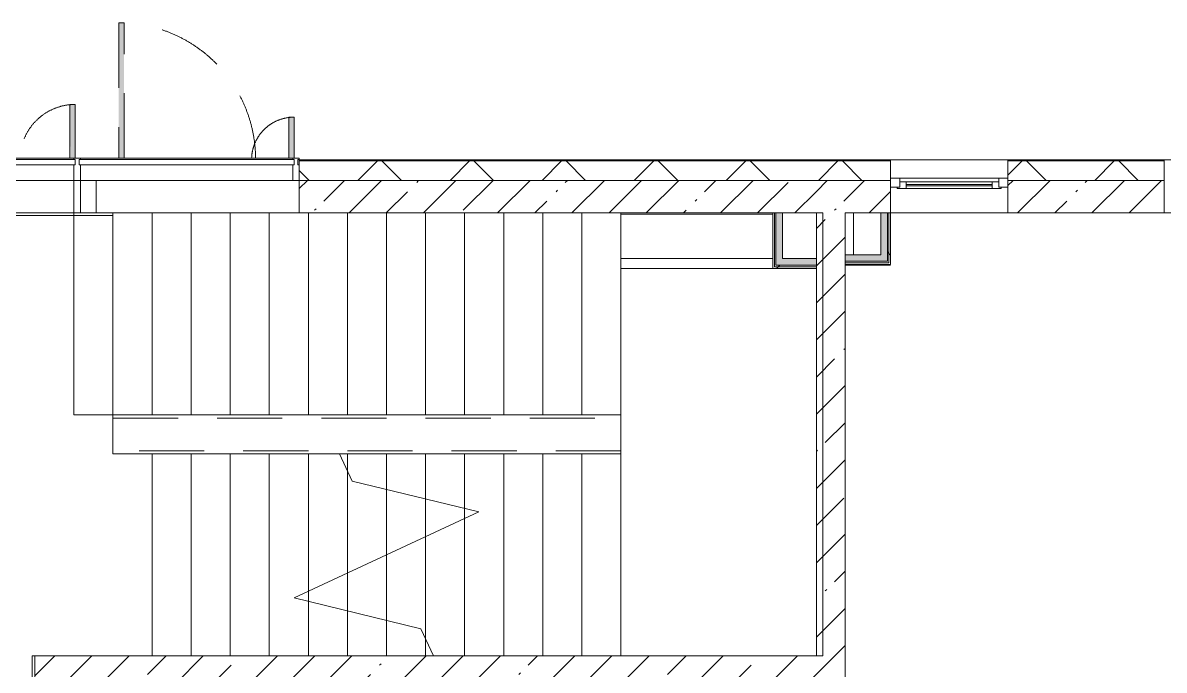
# Model space of a CAD drawing. Header units: millimetres. Extents: x 35157 to 232994, y -8553 to 29000.
# Drawn here: x 200472 to 209234, y 17640 to 22610 of the extents above; entities that cross this region are included whole.
import ezdxf

# ---------------------------------------------------------------- set-up
doc = ezdxf.new("R2010")
doc.units = ezdxf.units.MM
doc.linetypes.add('200_ШТРИХ__ш1_п0_6_', pattern=[800, 500, -300])
for name, color, linetype, lineweight in [('A-DETL-MBND-1', 7, '200_ШТРИХ__ш1_п0_6_', 9), ('A-GLAZ-2', 7, 'Continuous', 5), ('A-GLAZ-CWMG-2', 7, 'Continuous', 5), ('A-WALL', 7, 'Continuous', 9), ('A-WALL-9', 7, 'Continuous', 5), ('I-WALL-23', 7, 'Continuous', 5), ('S-STRS-3', 7, 'Continuous', 5), ('S-STRS-MBND-2', 7, 'Continuous', 5)]:
    doc.layers.add(name, color=color, linetype=linetype, lineweight=lineweight)
for name, color, linetype, lineweight, true_color in [('A-FLOR-1', 7, 'Continuous', 5, 0xaaaaaa), ('I-WALL-21', 7, 'Continuous', 5, 0xe7e7e7), ('I-WALL-22', 7, 'Continuous', 9, 0xe7e7e7)]:
    doc.layers.add(name, color=color, linetype=linetype, lineweight=lineweight, true_color=true_color)
pattern_1 = [(45, (105984, 0), (-285.1231, 285.1231), []), (45, (106269.13, 0), (-285.1231, 285.1231), [504.031, -100.806, 16.764, -84.042])]
pattern_2 = [(45, (105984, 0), (-530.33, 530.33), []), (135, (105984, 0), (-530.33, -530.33), [])]

# ---------------------------------------------------------------- blocks, each defined once
blk = doc.blocks.new('120_Окно_СКБ_1Ст - 120_Окно_СКБ_1Ст 900х2500_h_ с форточкой-22877787-2_4_2_птичка')
at = {"layer": 'A-GLAZ-2'}
for p, q in [((-450, -127), (-450, -57)), ((-450, -57), (-380, -57)), ((450, -57), (-450, -57)), ((-380, -57), (-380, -127)), ((380, -87), (-380, -87)), ((-380, -87), (-380, -127)), ((-330, -137), (-330, -87)), ((330, -137), (330, -87)), ((380, -127), (380, -57)), ((380, -57), (450, -57)), ((380, -127), (380, -87)), ((450, -57), (450, -127)), ((-380, -127), (-450, -127)), ((-450, -127), (-400, -127)), ((-380, -127), (-400, -127)), ((-400, -127), (-400, -137)), ((-400, -137), (400, -137)), ((400, -137), (-400, -137)), ((-330, -107), (330, -107)), ((330, -117), (-330, -117)), ((450, -127), (380, -127)), ((400, -127), (380, -127)), ((400, -127), (450, -127)), ((400, -137), (400, -127))]:
    blk.add_line(p, q, dxfattribs=at)
blk = doc.blocks.new('DRS_ДПУ_распашная__2Ст_Прямоугольная1 - ВН-4_ Нр_ДО_1500х2200 глухая-26741401-2_4_2_птичка')
at = {"layer": 'A-DETL-MBND-1'}
h = blk.add_hatch(color=256, dxfattribs=at)
h.paths.add_polyline_path([(-760, 10), (-730, 10), (-730, 1050), (-770, 1050), (-770, 10)])
h.paths.add_polyline_path([(-760, 0), (-760, 10), (-770, 0)])
h = blk.add_hatch(color=256, dxfattribs=at)
h.paths.add_polyline_path([(760, 0), (770, 0), (760, 10)])
h.paths.add_polyline_path([(770, 10), (770, 423.1), (730, 423.1), (735.1, 10), (760, 10)])
for p, q in [((-770, 1050), (-770, 10)), ((-730, 1050), (-770, 1050)), ((-730, 10), (-730, 1050)), ((770, 423.1), (730, 423.1)), ((730, 423.1), (730, 10)), ((770, 10), (770, 423.1))]:
    blk.add_line(p, q, dxfattribs=at)
for centre, radius, start, end in [((-770, 0), 1050, 0.55196, 90), ((770, 0), 423.1, 90, 178.61029)]:
    blk.add_arc(centre, radius, start, end, dxfattribs=at)
blk = doc.blocks.new('Прямоугольный импост - Импост структурный с накладкой - 170мм-23713241-2_4_2_птичка')
at = {"layer": 'A-DETL-MBND-1'}
for p, q in [((-10, 0), (0, 0)), ((0, 0), (0, -10))]:
    blk.add_line(p, q, dxfattribs=at)
blk = doc.blocks.new('DRS_ДПУ_распашная__2Ст_Прямоугольная1 - ВН-4_ Нр_ДО_1500х2200 глухая-26857260-2_4_2_птичка')
at = {"layer": 'A-DETL-MBND-1'}
blk.add_hatch(color=256, dxfattribs=at).paths.add_polyline_path([(-662.5, 10), (-632.5, 10), (-632.5, 1050), (-672.5, 1050), (-672.5, 10)])
h = blk.add_hatch(color=256, dxfattribs=at)
h.paths.add_polyline_path([(662.5, 0), (672.5, 0), (662.5, 10)])
h.paths.add_polyline_path([(662.5, 10), (672.5, 10), (672.5, 325.6), (632.5, 325.6), (632.5, 10)])
for p, q in [((-672.5, 1050), (-672.5, 10)), ((-632.5, 1050), (-672.5, 1050)), ((-632.5, 10), (-632.5, 1050)), ((672.5, 325.6), (632.5, 325.6)), ((632.5, 325.6), (632.5, 10)), ((672.5, 10), (672.5, 325.6))]:
    blk.add_line(p, q, dxfattribs=at)
for centre, radius, start, end in [((-672.5, 0), 1050, 0.55196, 90), ((672.5, 0), 325.6, 90, 178.15712)]:
    blk.add_arc(centre, radius, start, end, dxfattribs=at)
blk = doc.blocks.new('PNS_Панель прямоугольная1 - Нр_Стекло - 40мм-22959730-2_4_2_птичка')
at = {"layer": 'A-GLAZ-2'}
for p, q in [((-770, 0), (770, 0)), ((770, 0), (-770, 0)), ((-760, -40), (760, -40))]:
    blk.add_line(p, q, dxfattribs=at)
blk = doc.blocks.new('PNS_Панель прямоугольная1 - Нр_Стекло - 40мм-23689183-2_4_2_птичка')
at = {"layer": 'A-GLAZ-2'}
for p, q in [((-825, 0), (825, 0)), ((825, 0), (-825, 0)), ((-815, -40), (815, -40))]:
    blk.add_line(p, q, dxfattribs=at)
blk = doc.blocks.new('Прямоугольный импост - Импост структурный с накладкой - 170мм-22874516-2_4_2_птичка')
at = {"layer": 'A-GLAZ-CWMG-2'}
for p, q in [((-50, 40), (-50, 160)), ((-50, 160), (0, 160)), ((0, 160), (0, 40)), ((-40, 40), (-50, 40)), ((-50, -10), (-50, 0)), ((-50, 0), (-40, 0)), ((-40, 0), (-40, 40)), ((-10, 40), (-10, 0)), ((0, 40), (-10, 40)), ((-10, 0), (0, 0)), ((0, 0), (0, -10)), ((0, -10), (-50, -10))]:
    blk.add_line(p, q, dxfattribs=at)
blk = doc.blocks.new('Прямоугольный импост - Импост структурный с накладкой - 170мм-22855553-2_4_2_птичка')
at = {"layer": 'A-GLAZ-CWMG-2'}
for p, q in [((93360, 21560), (93360, 21570)), ((93360, 21570), (94880, 21570)), ((94880, 21570), (94880, 21560)), ((93360, 21400), (94880, 21400))]:
    blk.add_line(p, q, dxfattribs=at)
blk = doc.blocks.new('Прямоугольный импост - Импост структурный с накладкой - 170мм-23689142-2_4_2_птичка')
at = {"layer": 'A-GLAZ-CWMG-2'}
for p, q in [((94930, 21560), (94930, 21570)), ((94930, 21570), (96560, 21570)), ((96560, 21570), (96560, 21560)), ((94930, 21400), (96560, 21400))]:
    blk.add_line(p, q, dxfattribs=at)
blk = doc.blocks.new('Прямоугольный импост - Импост структурный с накладкой - 170мм-22874498-2_4_2_птичка')
at = {"layer": 'A-GLAZ-CWMG-2'}
for p, q in [((-25, 40), (-25, 160)), ((-25, 160), (25, 160)), ((25, 160), (25, 40)), ((-15, 40), (-25, 40)), ((-25, -10), (-25, 0)), ((-25, 0), (-15, 0)), ((-15, 0), (-15, 40)), ((15, 40), (15, 0)), ((25, 40), (15, 40)), ((15, 0), (25, 0)), ((25, 0), (25, -10)), ((25, -10), (-25, -10))]:
    blk.add_line(p, q, dxfattribs=at)
blk = doc.blocks.new('Зашивка приборов отопления31 - Зашивка приборов отопления-33324104-2_4_2_птичка')
at = {"layer": 'A-WALL-9'}
for p, q in [((126595, 120), (125430, 120)), ((126595, 45), (126595, 120)), ((126595, 45), (125430, 45)), ((125430, 45), (126595, 45)), ((126595, -295), (126595, 45)), ((125430, -295), (126595, -295))]:
    blk.add_line(p, q, dxfattribs=at)

msp = doc.modelspace()

# ---------------------------------------------------------------- hatches: boundary and pattern name
at = {"layer": 'A-WALL-9'}
h = msp.add_hatch(dxfattribs=at)
h.set_pattern_fill('FP_89', color=256, style=0, pattern_type=2)
h.set_pattern_definition([(45, (105984, 0), (-353.5534, 353.5534), []), (135, (105984, 0), (-353.5534, -353.5534), [])])
h.paths.add_polyline_path([(231214, 21400), (231214, 21550), (226134.2, 21550), (226134.2, 21400), (231064, 21400)])
h.paths.add_polyline_path([(225234.2, 21400), (225234.2, 21550), (223884.5, 21550), (223884.5, 21400), (224490.9, 21400)])
h.paths.add_polyline_path([(212433.1, 21400), (212834.5, 21400), (212834.5, 21550), (211534.2, 21550), (211534.2, 21400), (212034, 21400)])
h.paths.add_polyline_path([(215034.5, 21400), (215034.5, 21550), (213734.5, 21550), (213734.5, 21400), (214288.1, 21400)])
h.paths.add_polyline_path([(215934.5, 21400), (217234, 21400), (217234, 21550), (215934.5, 21550)])
h.paths.add_polyline_path([(222084.5, 21400), (222984.5, 21400), (222984.5, 21550), (221584.5, 21550), (221584.5, 21400), (221708.3, 21400)])
h.paths.add_polyline_path([(218134, 21400), (219284.5, 21400), (219284.5, 21550), (218134, 21550)])
h.paths.add_polyline_path([(205940.5, 21400), (207134, 21400), (207134, 21550), (202594, 21550), (202594, 21400), (205012.9, 21400)])
h.paths.add_polyline_path([(208034, 21400), (209234.2, 21400), (209234.2, 21550), (208034, 21550)])
h.paths.add_polyline_path([(199294, 21400), (199294, 21550), (199044, 21550), (199044, 21400)])
at = {"layer": 'I-WALL-21'}
for points in [[(207109, 20780), (207109, 21150), (207059, 21150), (207059, 20780)], [(206784, 20780), (207059, 20780), (207059, 20830), (206784, 20830)]]:
    msp.add_hatch(color=256, dxfattribs=at).paths.add_polyline_path(points)
at = {"layer": 'I-WALL-22'}
for points in [[(206304, 20750), (206304, 21150), (206254, 21150), (206254, 20750)], [(206564, 20750), (206564, 20800), (206304, 20800), (206304, 20750), (206404.2, 20750)]]:
    msp.add_hatch(color=256, dxfattribs=at).paths.add_polyline_path(points)
at = {"layer": 'I-WALL-23'}
h = msp.add_hatch(dxfattribs=at)
h.set_pattern_fill('FP_97', color=256, style=0, pattern_type=2)
h.set_pattern_definition(pattern_1)
h.paths.add_polyline_path([(206564, 21150), (206564, 21400), (202594, 21400), (202594, 21150), (206304, 21150)])
h.paths.add_polyline_path([(199294, 21150), (199294, 21400), (199014, 21400), (199014, 21150)])
h = msp.add_hatch(dxfattribs=at)
h.set_pattern_fill('FP_97', color=256, style=0, pattern_type=2)
h.set_pattern_definition(pattern_1)
h.paths.add_polyline_path([(206784, 17750), (206784, 21400), (206564, 21400), (206564, 17750)])
h = msp.add_hatch(dxfattribs=at)
h.set_pattern_fill('FP_97', color=256, style=0, pattern_type=2)
h.set_pattern_definition(pattern_1)
h.paths.add_polyline_path([(218134, 21150), (219284.5, 21150), (219284.5, 21400), (218134, 21400)])
h.paths.add_polyline_path([(222084.5, 21150), (222984.5, 21150), (222984.5, 21400), (222084.5, 21400), (222084.5, 21239.3)])
h.paths.add_polyline_path([(227194, 21150), (227194, 21400), (226834, 21400), (226834, 21150)])
h.paths.add_polyline_path([(224499.5, 21150), (225234.2, 21150), (225234.2, 21400), (223884.5, 21400), (223884.5, 21150), (224490.9, 21150)])
h.paths.add_polyline_path([(207121.5, 21150), (207134, 21150), (207134, 21400), (206784, 21400), (206784, 21150), (207109, 21150)])
h.paths.add_polyline_path([(208723, 21150), (209234.2, 21150), (209234.2, 21400), (208034, 21400), (208034, 21150)])
h.paths.add_polyline_path([(212034, 21150), (212834.5, 21150), (212834.5, 21400), (212034, 21400)])
h.paths.add_polyline_path([(214288.1, 21150), (215034.5, 21150), (215034.5, 21400), (213734.5, 21400), (213734.5, 21150), (214209, 21150)])
h.paths.add_polyline_path([(217234, 21150), (217234, 21400), (217034, 21400), (217034, 21150), (217070.7, 21150)])
h.paths.add_polyline_path([(216334, 21150), (216334, 21400), (215934.5, 21400), (215934.5, 21150), (216143.2, 21150)])
h = msp.add_hatch(dxfattribs=at)
h.set_pattern_fill('FP_188', color=256, style=0, pattern_type=2)
h.set_pattern_definition(pattern_2)
h.paths.add_polyline_path([(207121.5, 20767.5), (207121.5, 21150), (207109, 21150), (207109, 20767.5)])
h = msp.add_hatch(dxfattribs=at)
h.set_pattern_fill('FP_188', color=256, style=0, pattern_type=2)
h.set_pattern_definition(pattern_2)
h.paths.add_polyline_path([(207134, 20755), (207134, 21150), (207121.5, 21150), (207121.5, 20755)])
h = msp.add_hatch(dxfattribs=at)
h.set_pattern_fill('FP_188', color=256, style=0, pattern_type=2)
h.set_pattern_definition(pattern_2)
h.paths.add_polyline_path([(206241.5, 20725), (206564, 20725), (206564, 20737.5), (206241.5, 20737.5)])
h = msp.add_hatch(dxfattribs=at)
h.set_pattern_fill('FP_188', color=256, style=0, pattern_type=2)
h.set_pattern_definition(pattern_2)
h.paths.add_polyline_path([(206254, 20737.5), (206564, 20737.5), (206564, 20750), (206254, 20750)])
h = msp.add_hatch(dxfattribs=at)
h.set_pattern_fill('FP_97', color=256, style=0, pattern_type=2)
h.set_pattern_definition(pattern_1)
h.paths.add_polyline_path([(204504, 17530), (206784, 17530), (206784, 17750), (200564, 17750), (200564, 17530), (203704, 17530)])

# ---------------------------------------------------------------- linework, layer by layer
at = {"layer": 'A-DETL-MBND-1'}
for p, q in [((200914, 21150), (200914, 21400)), ((201034, 21400), (201034, 21150)), ((201164, 19575), (205064, 19575)), ((205064, 19325), (201164, 19325))]:
    msp.add_line(p, q, dxfattribs=at)
at = {"layer": 'A-FLOR-1'}
for p, q in [((200864, 21150), (200864, 21400)), ((201164, 21130), (199034, 21130)), ((201164, 21150), (199294, 21150)), ((201164, 19300), (201164, 21150)), ((206849, 21150), (206849, 20830)), ((207134, 20750), (206784, 20750)), ((201464, 19300), (201164, 19300)), ((200543, 13620), (200543, 17750)), ((200543, 17750), (200564, 17750))]:
    msp.add_line(p, q, dxfattribs=at)
at = {"layer": 'A-WALL'}
for p, q in [((207134, 21553), (202594, 21553)), ((207134, 21550), (202594, 21550)), ((209234.2, 21553), (208034, 21553)), ((209234.2, 21550), (208034, 21550)), ((202594, 21400), (206564, 21400)), ((207134, 21400), (206784, 21400)), ((209234.2, 21400), (208034, 21400)), ((206304, 21150), (206229, 21150)), ((206241.5, 20737.5), (206241.5, 21150)), ((206254, 20750), (206254, 21150)), ((207134, 21150), (207059, 21150)), ((207109, 20780), (207109, 21150)), ((207121.5, 20767.5), (207121.5, 21150)), ((206564, 20725), (206564, 20800)), ((206784, 20830), (206784, 20755)), ((206784, 20780), (207109, 20780)), ((206784, 20767.5), (207121.5, 20767.5)), ((206564, 20737.5), (206241.5, 20737.5)), ((206564, 20750), (206254, 20750))]:
    msp.add_line(p, q, dxfattribs=at)
at = {"layer": 'A-WALL-9'}
for p, q in [((217234, 21558), (202594, 21558)), ((202594, 21558), (202594, 21400)), ((207134, 21400), (207134, 21558)), ((208034, 21558), (208034, 21400)), ((209234.2, 21400), (209234.2, 21558)), ((206564, 21400), (206784, 21400))]:
    msp.add_line(p, q, dxfattribs=at)
at = {"layer": 'I-WALL-23'}
for p, q in [((202594, 21400), (202594, 21150)), ((207134, 21150), (207134, 21400)), ((208034, 21400), (208034, 21150)), ((209234.2, 21150), (209234.2, 21400)), ((202594, 21150), (206229, 21150)), ((206229, 21150), (206229, 20725)), ((206304, 21150), (206564, 21150)), ((206304, 20800), (206304, 21150)), ((206564, 21150), (206564, 20800)), ((206784, 21150), (207059, 21150)), ((206784, 20830), (206784, 21150)), ((207059, 21150), (207059, 20830)), ((211534, 21150), (207134, 21150)), ((207134, 20755), (207134, 21150)), ((206564, 20800), (206304, 20800)), ((207059, 20830), (206784, 20830)), ((206229, 20725), (206564, 20725)), ((206564, 20725), (206564, 17750)), ((206784, 15235), (206784, 20755)), ((206784, 20755), (207134, 20755)), ((200564, 17750), (200564, 13620)), ((206564, 17750), (200564, 17750))]:
    msp.add_line(p, q, dxfattribs=at)
at = {"layer": 'S-STRS-3'}
for p, q in [((200864, 19600), (200864, 21150)), ((201464, 21150), (201164, 21150)), ((201764, 21150), (201464, 21150)), ((201464, 19600), (201464, 21150)), ((201464, 19600), (201464, 21150)), ((202064, 21150), (201764, 21150)), ((201764, 19600), (201764, 21150)), ((201764, 19600), (201764, 21150)), ((202364, 21150), (202064, 21150)), ((202064, 19600), (202064, 21150)), ((202064, 19600), (202064, 21150)), ((202594, 21150), (202364, 21150)), ((202364, 19600), (202364, 21150)), ((202364, 19600), (202364, 21150)), ((202664, 19600), (202664, 21150)), ((202664, 19600), (202664, 21150)), ((202964, 19600), (202964, 21150)), ((202964, 19600), (202964, 21150)), ((203264, 19600), (203264, 21150)), ((203264, 19600), (203264, 21150)), ((203564, 19600), (203564, 21150)), ((203564, 19600), (203564, 21150)), ((203864, 19600), (203864, 21150)), ((203864, 19600), (203864, 21150)), ((204164, 19600), (204164, 21150)), ((204164, 19600), (204164, 21150)), ((204464, 19600), (204464, 21150)), ((204464, 19600), (204464, 21150)), ((204764, 19600), (204764, 21150)), ((204764, 19600), (204764, 21150)), ((205064, 21140), (205064, 21150)), ((205064, 21140), (205064, 21150)), ((205064, 19600), (205064, 20725)), ((205064, 19600), (205064, 20725)), ((201464, 19600), (201164, 19600)), ((201764, 19600), (201464, 19600)), ((202064, 19600), (201764, 19600)), ((202364, 19600), (202064, 19600)), ((202664, 19600), (202364, 19600)), ((202964, 19600), (202664, 19600)), ((203264, 19600), (202964, 19600)), ((203564, 19600), (203264, 19600)), ((203864, 19600), (203564, 19600)), ((204164, 19600), (203864, 19600)), ((204464, 19600), (204164, 19600)), ((204764, 19600), (204464, 19600)), ((205064, 19600), (204764, 19600)), ((205064, 19600), (205064, 19300)), ((201464, 19300), (201464, 17750)), ((201464, 19300), (201764, 19300)), ((201464, 19300), (201464, 17750)), ((201764, 19300), (202064, 19300)), ((201764, 19300), (201764, 17750)), ((201764, 19300), (201764, 17750)), ((202064, 19300), (202364, 19300)), ((202064, 19300), (202064, 17750)), ((202064, 19300), (202064, 17750)), ((202364, 19300), (202664, 19300)), ((202364, 19300), (202364, 17750)), ((202364, 19300), (202364, 17750)), ((202664, 19300), (202902.6, 19300)), ((202664, 19300), (202664, 18245.2)), ((202664, 19300), (202664, 18245.2)), ((202902.6, 19300), (202964, 19300)), ((202964, 19300), (203264, 19300)), ((202964, 19300), (202964, 19168.4)), ((202964, 19300), (202964, 19168.4)), ((203264, 19300), (203564, 19300)), ((203264, 19300), (203264, 19027.2)), ((203264, 19300), (203264, 19027.2)), ((203564, 19300), (203864, 19300)), ((203564, 19300), (203564, 18954.3)), ((203564, 19300), (203564, 18954.3)), ((203864, 19300), (204164, 19300)), ((203864, 19300), (203864, 18881.4)), ((203864, 19300), (203864, 18881.4)), ((204164, 19300), (204464, 19300)), ((204164, 19300), (204164, 17750)), ((204164, 19300), (204164, 17750)), ((204464, 19300), (204764, 19300)), ((204464, 19300), (204464, 17750)), ((204464, 19300), (204464, 17750)), ((204764, 19300), (205064, 19300)), ((204764, 19300), (204764, 17750)), ((204764, 19300), (204764, 17750)), ((205064, 19300), (205064, 17750)), ((205064, 19300), (205064, 17750)), ((202964, 19168.4), (202964, 18385.1)), ((202964, 19168.4), (202964, 18385.1)), ((203264, 19027.2), (203264, 18525)), ((203264, 19027.2), (203264, 18525)), ((203564, 18954.3), (203564, 18664.9)), ((203564, 18954.3), (203564, 18664.9)), ((203864, 18881.4), (203864, 18804.8)), ((203864, 18881.4), (203864, 18804.8)), ((203864, 18804.8), (203864, 17750)), ((203864, 18804.8), (203864, 17750)), ((203564, 18664.9), (203564, 17881.6)), ((203564, 18664.9), (203564, 17881.6)), ((203264, 18525), (203264, 18022.8)), ((203264, 18525), (203264, 18022.8)), ((202964, 18385.1), (202964, 18095.7)), ((202964, 18385.1), (202964, 18095.7)), ((202664, 18245.2), (202664, 18168.6)), ((202664, 18245.2), (202664, 18168.6)), ((202664, 18168.6), (202664, 17750)), ((202664, 18168.6), (202664, 17750)), ((202964, 18095.7), (202964, 17750)), ((202964, 18095.7), (202964, 17750)), ((203264, 18022.8), (203264, 17750)), ((203264, 18022.8), (203264, 17750)), ((203564, 17881.6), (203564, 17750)), ((203564, 17881.6), (203564, 17750)), ((203564, 17750), (203625.4, 17750))]:
    msp.add_line(p, q, dxfattribs=at)
at = {"layer": 'S-STRS-MBND-2'}
for p, q in [((200864, 19600), (200864, 21150)), ((205064, 21150), (200864, 21150)), ((201164, 19600), (201164, 21150)), ((201164, 19600), (201164, 21150)), ((201464, 19600), (201464, 21150)), ((201464, 19600), (201464, 21150)), ((201764, 19600), (201764, 21150)), ((201764, 19600), (201764, 21150)), ((202064, 19600), (202064, 21150)), ((202064, 19600), (202064, 21150)), ((202364, 19600), (202364, 21150)), ((202364, 19600), (202364, 21150)), ((202664, 19600), (202664, 21150)), ((202664, 19600), (202664, 21150)), ((202964, 19600), (202964, 21150)), ((202964, 19600), (202964, 21150)), ((203264, 19600), (203264, 21150)), ((203264, 19600), (203264, 21150)), ((203564, 19600), (203564, 21150)), ((203564, 19600), (203564, 21150)), ((203864, 19600), (203864, 21150)), ((203864, 19600), (203864, 21150)), ((204164, 19600), (204164, 21150)), ((204164, 19600), (204164, 21150)), ((204464, 19600), (204464, 21150)), ((204464, 19600), (204464, 21150)), ((204764, 19600), (204764, 21150)), ((204764, 19600), (204764, 21150)), ((206614, 21150), (205064, 21150)), ((205064, 19600), (205064, 21150)), ((205064, 19600), (205064, 21150)), ((206614, 17750), (206614, 21150)), ((205064, 19600), (200864, 19600)), ((205064, 19600), (205064, 19300)), ((202902.6, 19300), (205064, 19300)), ((202999.9, 19091.4), (202902.6, 19300)), ((202964, 19300), (202964, 19168.4)), ((202964, 19300), (202964, 19168.4)), ((203264, 19300), (203264, 19027.2)), ((203264, 19300), (203264, 19027.2)), ((203564, 19300), (203564, 18954.3)), ((203564, 19300), (203564, 18954.3)), ((203864, 19300), (203864, 18881.4)), ((203864, 19300), (203864, 18881.4)), ((204164, 19300), (204164, 17750)), ((204164, 19300), (204164, 17750)), ((204464, 19300), (204464, 17750)), ((204464, 19300), (204464, 17750)), ((204764, 19300), (204764, 17750)), ((204764, 19300), (204764, 17750)), ((205064, 19300), (205064, 17750)), ((205064, 19300), (205064, 17750)), ((203972.1, 18855.2), (202999.9, 19091.4)), ((202555.9, 18194.8), (203972.1, 18855.2)), ((203864, 18804.8), (203864, 17750)), ((203864, 18804.8), (203864, 17750)), ((203564, 18664.9), (203564, 17881.6)), ((203564, 18664.9), (203564, 17881.6)), ((203264, 18525), (203264, 18022.8)), ((203264, 18525), (203264, 18022.8)), ((202964, 18385.1), (202964, 18095.7)), ((202964, 18385.1), (202964, 18095.7)), ((202664, 18245.2), (202664, 18168.6)), ((202664, 18245.2), (202664, 18168.6)), ((203528.1, 17958.6), (202555.9, 18194.8)), ((203625.4, 17750), (203528.1, 17958.6)), ((203625.4, 17750), (205064, 17750)), ((205064, 17750), (206614, 17750))]:
    msp.add_line(p, q, dxfattribs=at)

# ---------------------------------------------------------------- block references
at = {"layer": 'A-DETL-MBND-1'}
for name, p in [('DRS_ДПУ_распашная__2Ст_Прямоугольная1 - ВН-4_ Нр_ДО_1500х2200 глухая-26741401-2_4_2_птичка', (200104, 21560)), ('DRS_ДПУ_распашная__2Ст_Прямоугольная1 - ВН-4_ Нр_ДО_1500х2200 глухая-26857260-2_4_2_птичка', (201881.5, 21560))]:
    msp.add_blockref(name, p, dxfattribs=at)
at = {"layer": 'A-DETL-MBND-1', "extrusion": (0, 0, -1), "rotation": 180}
msp.add_blockref('Прямоугольный импост - Импост структурный с накладкой - 170мм-23713241-2_4_2_птичка', (-202594, 21560), dxfattribs=at)
at = {"layer": 'A-GLAZ-2'}
for name, p in [('PNS_Панель прямоугольная1 - Нр_Стекло - 40мм-22959730-2_4_2_птичка', (200104, 21560)), ('PNS_Панель прямоугольная1 - Нр_Стекло - 40мм-23689183-2_4_2_птичка', (201729, 21560)), ('120_Окно_СКБ_1Ст - 120_Окно_СКБ_1Ст 900х2500_h_ с форточкой-22877787-2_4_2_птичка', (207584, 21475))]:
    msp.add_blockref(name, p, dxfattribs=at)
at = {"layer": 'A-GLAZ-CWMG-2'}
for name in ['Прямоугольный импост - Импост структурный с накладкой - 170мм-22855553-2_4_2_птичка', 'Прямоугольный импост - Импост структурный с накладкой - 170мм-23689142-2_4_2_птичка']:
    msp.add_blockref(name, (105984, 0), dxfattribs=at)
at = {"layer": 'A-GLAZ-CWMG-2', "extrusion": (0, 0, -1), "rotation": 180}
for name, p in [('Прямоугольный импост - Импост структурный с накладкой - 170мм-22874498-2_4_2_птичка', (-200889, 21560)), ('Прямоугольный импост - Импост структурный с накладкой - 170мм-22874516-2_4_2_птичка', (-202594, 21560))]:
    msp.add_blockref(name, p, dxfattribs=at)
at = {"layer": 'A-WALL-9', "rotation": 180}
msp.add_blockref('Зашивка приборов отопления31 - Зашивка приборов отопления-33324104-2_4_2_птичка', (331659, 20845), dxfattribs=at)

doc.saveas('drawing.dxf')
